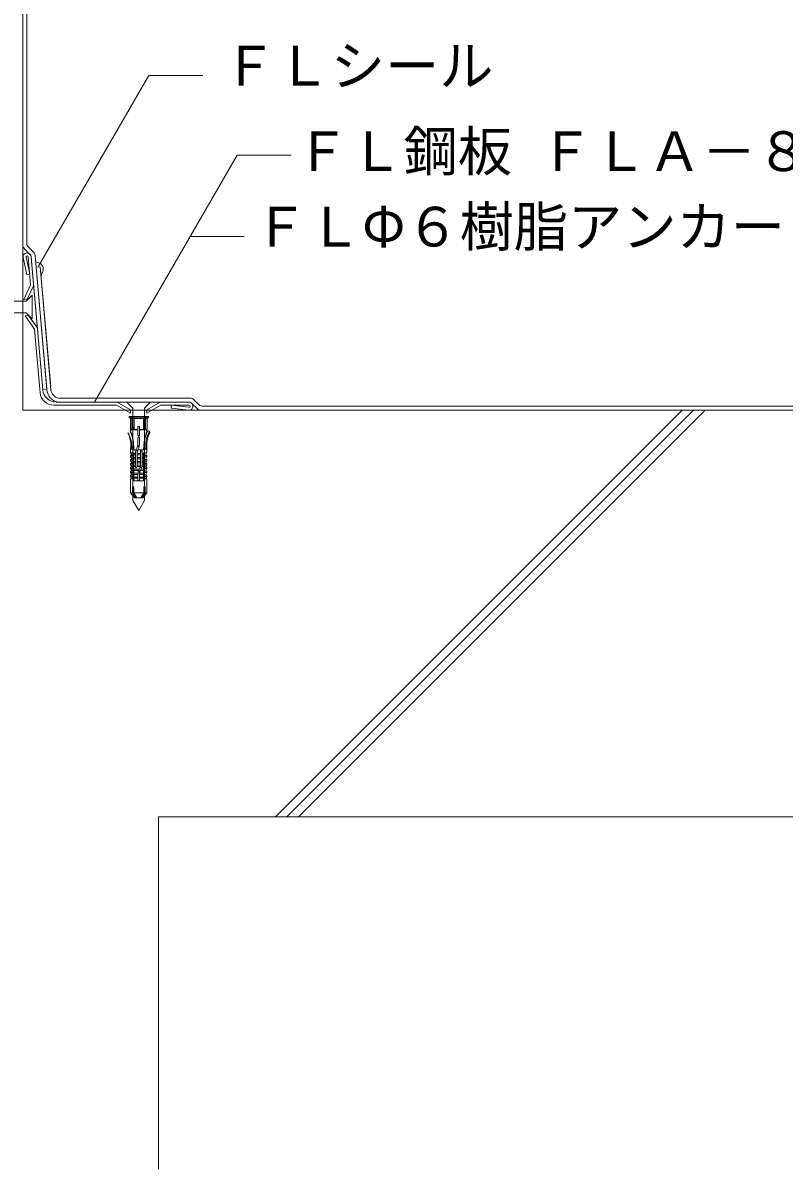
# Model space of a CAD drawing. Units: millimetres, scale not verified. Extents: x -597 to 717, y -504 to 387.
# Drawn here: x -447.4 to -166.7, y -390.9 to 32.1 of the extents above; entities that cross this region are included whole.
import ezdxf
from ezdxf.enums import TextEntityAlignment as Align

# ---------------------------------------------------------------- set-up
doc = ezdxf.new("R2010")
doc.units = ezdxf.units.MM
doc.header["$LTSCALE"] = 5
for name, color, linetype, lineweight in [('0-0', 7, 'Continuous', 9), ('1-0', 7, 'Continuous', 9), ('3-0', 7, 'Continuous', 9), ('5-0', 7, 'Continuous', 9), ('6-0', 7, 'Continuous', 9), ('E-0', 7, 'Continuous', 9)]:
    doc.layers.add(name, color=color, linetype=linetype, lineweight=lineweight)
doc.styles.add('ＭＳ ゴシック', font='')
doc.styles.get('ＭＳ ゴシック').set_extended_font_data('MS Gothic')

msp = doc.modelspace()

# ---------------------------------------------------------------- linework, layer by layer
at = {"layer": '0-0'}
for p, q in [((-354.326, -260.877), (-204.326, -110.877)), ((-350.083, -260.877), (-200.083, -110.877)), ((-345.841, -260.877), (-195.841, -110.877)), ((-397.481, -260.877), (601.399, -260.877)), ((-397.481, -260.877), (-397.481, -390.859))]:
    msp.add_line(p, q, dxfattribs=at)
msp.add_lwpolyline([(-447.481, 189.123), (-447.481, -110.877), (601.399, -110.877)], dxfattribs=at)
at = {"layer": '1-0'}
for p, q in [((-445.981, 117.533), (-445.981, -49.236)), ((-445.396, -50.65), (-443.514, -52.532)), ((-444.96, -53.206), (-446.896, -51.271)), ((-444.382, -54.446), (-440.107, -103.313)), ((-442.936, -53.772), (-438.636, -102.917)), ((-442.936, -53.772), (-438.587, -103.473)), ((-442.56, -58.069), (-441.069, -57.895)), ((-437.194, -102.189), (-441.069, -57.895)), ((-437.094, -103.329), (-441.069, -57.895)), ((-438.613, -103.182), (-440.107, -103.313)), ((-438.613, -103.182), (-440.107, -103.313)), ((-434.521, -107.877), (-386.415, -107.877)), ((-434.371, -106.377), (-385.794, -106.377)), ((-434.355, -107.877), (-386.415, -107.877)), ((-433.777, -106.377), (-385.794, -106.377)), ((-385.001, -108.463), (-383.101, -110.363)), ((-382.48, -108.863), (-384.38, -106.963)), ((-381.141, -109.377), (105.666, -109.377)), ((-381.762, -110.877), (106.068, -110.877))]:
    msp.add_line(p, q, dxfattribs=at)
for centre, radius, start, end in [((-445.481, -49.857), 2, 180, 225), ((-443.981, -49.236), 2, 180, 225), ((-446.375, -54.621), 2, 5, 45), ((-444.928, -53.946), 2, 5, 45), ((-433.614, -102.96), 5, 185.88836, 259.54571), ((-433.614, -102.96), 3.5, 186.06179, 257.49727), ((-386.415, -109.877), 2, 45, 90), ((-385.794, -108.377), 2, 45, 90), ((-381.141, -107.377), 2, 227.9803, 270), ((-381.762, -108.877), 2, 227.9803, 270)]:
    msp.add_arc(centre, radius, start, end, dxfattribs=at)
at = {"layer": '3-0'}
for p, q in [((-441.548, -56.458), (-442.734, -56.07)), ((-440.41, -57.343), (-440.639, -57.071)), ((-440.251, -59.975), (-440.022, -59.196)), ((-440.327, -60.188), (-440.776, -61.249))]:
    msp.add_line(p, q, dxfattribs=at)
for centre, start, end in [((-442.169, -58.359), 40.07684, 71.89624), ((-441.94, -58.631), 343.59192, 40.07684), ((-442.17, -59.41), 337.09651, 343.59192)]:
    msp.add_arc(centre, 2, start, end, dxfattribs=at)
at = {"layer": '5-0'}
for p, q in [((-447.394, -54.444), (-446.03, -60.85)), ((-446.299, -54.302), (-444.955, -60.621)), ((-440.107, -103.313), (-444.405, -54.183)), ((-444.955, -60.621), (-446.03, -60.85)), ((-445.873, -69.87), (-443.482, -64.741)), ((-445.873, -69.87), (-447.139, -69.981)), ((-445.351, -75.847), (-446.616, -75.958)), ((-446.616, -75.958), (-443.174, -80.873)), ((-445.351, -75.847), (-442.104, -80.484)), ((-441.115, -104.413), (-443.174, -80.873)), ((-436.134, -108.977), (-412.921, -108.977)), ((-435.126, -107.877), (-386.225, -107.877)), ((-407.725, -111.977), (-412.921, -108.977)), ((-407.725, -110.707), (-412.627, -107.877)), ((-401.725, -110.707), (-396.824, -107.877)), ((-401.725, -111.977), (-396.529, -108.977)), ((-396.529, -108.977), (-386.225, -108.977)), ((-392.591, -108.985), (-392.725, -110.077)), ((-386.224, -109.769), (-392.591, -108.985)), ((-407.725, -110.707), (-407.725, -111.977)), ((-401.725, -110.707), (-401.725, -111.977)), ((-386.225, -110.877), (-392.725, -110.077))]:
    msp.add_line(p, q, dxfattribs=at)
msp.add_lwpolyline([(-447.139, -69.981), (-444.603, -64.543), (-445.501, -54.279)], dxfattribs=at)
for centre, radius, start, end in [((-445.9, -54.313), 1.5, 5, 185), ((-445.9, -54.313), 0.4, 5, 185), ((-436.134, -103.977), 5, 185, 270), ((-435.126, -102.877), 5, 185, 270), ((-386.225, -109.377), 1.5, 270, 90), ((-386.225, -109.377), 0.4, 270, 90)]:
    msp.add_arc(centre, radius, start, end, dxfattribs=at)
at = {"layer": '6-0'}
for p, q in [((-446.209, -70.537), (-480.238, -70.537)), ((-446.209, -70.537), (-444.005, -68.333)), ((-444.005, -77.091), (-444.005, -68.333)), ((-446.209, -74.887), (-480.238, -74.887)), ((-446.209, -74.887), (-444.005, -77.091)), ((-410.725, -107.877), (-398.725, -107.877)), ((-406.9, -110.08), (-409.104, -107.877)), ((-406.9, -110.08), (-406.9, -144.11)), ((-402.55, -110.081), (-402.55, -144.11)), ((-405.031, -117.007), (-405.031, -120.007)), ((-407.021, -125.227), (-407.725, -125.227)), ((-402.429, -125.227), (-401.725, -125.227)), ((-404.725, -147.877), (-406.9, -144.11)), ((-404.725, -147.877), (-402.55, -144.11))]:
    msp.add_line(p, q, dxfattribs=at)
at = {"layer": '6-0', "lineweight": 18}
for p, q in [((-408.307, -113.167), (-408.307, -113.347)), ((-408.307, -113.167), (-404.725, -113.167)), ((-404.725, -113.347), (-408.307, -113.347)), ((-408.307, -113.347), (-407.786, -113.857)), ((-407.786, -113.857), (-407.786, -117.727)), ((-407.258, -113.857), (-407.786, -113.857)), ((-407.258, -113.347), (-407.258, -117.667)), ((-407.258, -113.347), (-406.445, -113.857)), ((-406.445, -113.857), (-406.445, -117.667)), ((-403.005, -113.857), (-406.445, -113.857)), ((-404.725, -113.167), (-401.143, -113.167)), ((-402.193, -113.347), (-403.005, -113.857)), ((-403.005, -113.857), (-403.005, -117.667)), ((-402.193, -113.347), (-402.193, -117.667)), ((-401.664, -113.857), (-402.193, -113.857)), ((-401.664, -113.857), (-401.664, -117.727)), ((-401.143, -113.167), (-401.143, -113.347)), ((-407.725, -118.327), (-407.725, -118.522)), ((-407.633, -117.987), (-407.633, -118.113)), ((-405.031, -117.987), (-407.633, -117.987)), ((-407.633, -118.113), (-405.031, -118.113)), ((-404.419, -117.007), (-404.419, -120.007)), ((-401.817, -117.987), (-404.419, -117.987)), ((-404.419, -118.113), (-401.817, -118.113)), ((-401.817, -117.987), (-401.817, -118.113)), ((-401.725, -118.327), (-401.725, -118.522)), ((-405.031, -123.12), (-405.031, -121.027)), ((-404.419, -123.12), (-404.419, -121.027)), ((-407.725, -125.227), (-407.725, -126.607)), ((-407.725, -126.607), (-407.319, -127.297)), ((-407.725, -126.607), (-406.531, -126.607)), ((-406.614, -125.407), (-405.705, -125.407)), ((-406.531, -126.607), (-406.531, -136.927)), ((-406.531, -126.847), (-405.95, -126.847)), ((-405.95, -131.767), (-405.95, -126.83)), ((-405.337, -125.887), (-405.337, -126.83)), ((-405.337, -131.767), (-405.337, -126.83)), ((-405.337, -126.847), (-404.113, -126.847)), ((-405.051, -125.407), (-402.836, -125.407)), ((-404.113, -125.887), (-404.113, -130.824)), ((-403.501, -130.824), (-403.501, -125.887)), ((-403.501, -125.887), (-403.501, -130.824)), ((-403.501, -126.847), (-402.919, -126.847)), ((-402.919, -126.607), (-402.919, -136.927)), ((-401.725, -126.607), (-402.919, -126.607)), ((-401.725, -126.607), (-402.132, -127.297)), ((-401.725, -125.227), (-401.725, -126.607)), ((-407.725, -127.567), (-407.725, -128.047)), ((-407.725, -127.567), (-406.531, -127.567)), ((-407.725, -128.047), (-407.319, -128.737)), ((-407.725, -128.047), (-406.531, -128.047)), ((-407.725, -129.007), (-406.531, -129.007)), ((-407.725, -129.487), (-407.319, -130.177)), ((-407.725, -130.447), (-406.531, -130.447)), ((-407.725, -130.927), (-407.319, -131.617)), ((-406.531, -127.327), (-405.95, -127.327)), ((-406.531, -128.287), (-405.95, -128.287)), ((-406.531, -128.767), (-405.95, -128.767)), ((-406.531, -129.727), (-405.95, -129.727)), ((-406.531, -130.207), (-405.95, -130.207)), ((-405.337, -127.327), (-404.113, -127.327)), ((-405.337, -128.287), (-404.113, -128.287)), ((-405.337, -128.767), (-404.113, -128.767)), ((-405.337, -129.727), (-404.113, -129.727)), ((-405.337, -130.207), (-404.113, -130.207)), ((-404.113, -131.767), (-404.113, -130.824)), ((-403.501, -127.327), (-402.919, -127.327)), ((-403.501, -128.287), (-402.919, -128.287)), ((-403.501, -128.767), (-402.919, -128.767)), ((-403.501, -129.727), (-402.919, -129.727)), ((-403.501, -130.207), (-402.919, -130.207)), ((-401.725, -127.567), (-402.919, -127.567)), ((-401.725, -128.047), (-402.919, -128.047)), ((-401.725, -129.007), (-402.919, -129.007)), ((-401.725, -129.487), (-402.919, -129.487)), ((-401.725, -130.447), (-402.919, -130.447)), ((-401.725, -130.927), (-402.919, -130.927)), ((-401.725, -128.047), (-402.132, -128.737)), ((-401.725, -129.487), (-402.132, -130.177)), ((-401.725, -130.927), (-402.132, -131.617)), ((-401.725, -127.567), (-401.725, -128.047)), ((-401.725, -129.007), (-401.725, -129.487)), ((-401.725, -130.447), (-401.725, -130.927)), ((-407.725, -131.887), (-406.531, -131.887)), ((-407.725, -132.367), (-407.319, -133.057)), ((-407.725, -133.327), (-406.531, -133.327)), ((-407.725, -133.807), (-407.319, -134.497)), ((-407.725, -134.767), (-406.531, -134.767)), ((-407.725, -135.247), (-407.319, -135.937)), ((-406.531, -131.167), (-405.95, -131.167)), ((-406.531, -131.647), (-405.95, -131.647)), ((-406.531, -132.607), (-404.573, -132.607)), ((-406.531, -133.087), (-404.778, -133.087)), ((-406.531, -134.047), (-405.003, -134.047)), ((-406.531, -134.527), (-405.031, -134.527)), ((-405.337, -131.167), (-404.129, -131.167)), ((-405.337, -131.647), (-404.206, -131.647)), ((-405.031, -134.534), (-405.031, -136.627)), ((-404.419, -134.527), (-402.919, -134.527)), ((-404.419, -134.534), (-404.419, -136.627)), ((-404.387, -134.047), (-402.919, -134.047)), ((-404.122, -133.087), (-402.919, -133.087)), ((-403.891, -132.607), (-402.919, -132.607)), ((-403.581, -131.647), (-402.919, -131.647)), ((-403.514, -131.167), (-402.919, -131.167)), ((-401.725, -131.887), (-402.919, -131.887)), ((-401.725, -132.367), (-402.919, -132.367)), ((-401.725, -133.327), (-402.919, -133.327)), ((-401.725, -133.807), (-402.919, -133.807)), ((-401.725, -134.767), (-402.919, -134.767)), ((-401.725, -135.247), (-402.919, -135.247)), ((-401.725, -132.367), (-402.132, -133.057)), ((-401.725, -133.807), (-402.132, -134.497)), ((-401.725, -135.247), (-402.132, -135.937)), ((-401.725, -131.887), (-401.725, -132.367)), ((-401.725, -133.327), (-401.725, -133.807)), ((-401.725, -134.767), (-401.725, -135.247)), ((-407.725, -136.207), (-406.531, -136.207)), ((-407.725, -136.207), (-407.725, -141.367)), ((-407.09, -139.327), (-407.09, -141.367)), ((-406.571, -139.327), (-406.571, -141.367)), ((-406.531, -135.487), (-405.031, -135.487)), ((-406.531, -135.967), (-405.031, -135.967)), ((-406.531, -136.927), (-402.919, -136.927)), ((-404.419, -135.487), (-402.919, -135.487)), ((-404.419, -135.967), (-402.919, -135.967)), ((-401.725, -136.207), (-402.919, -136.207)), ((-402.88, -139.327), (-402.88, -141.367)), ((-402.36, -139.327), (-402.36, -141.367)), ((-401.725, -136.207), (-401.725, -141.367)), ((-407.725, -141.367), (-407.09, -141.367)), ((-407.725, -141.367), (-406.184, -143.167)), ((-407.09, -141.367), (-405.983, -143.167)), ((-406.571, -141.367), (-402.88, -141.367)), ((-406.571, -141.367), (-405.464, -143.167)), ((-404.725, -143.167), (-406.184, -143.167)), ((-404.725, -143.167), (-403.266, -143.167)), ((-402.88, -141.367), (-403.987, -143.167)), ((-402.36, -141.367), (-403.467, -143.167)), ((-401.725, -141.367), (-403.266, -143.167)), ((-402.36, -141.367), (-401.725, -141.367))]:
    msp.add_line(p, q, dxfattribs=at)
at = {"layer": '6-0'}
msp.add_lwpolyline([(-402.55, -110.081), (-400.346, -107.877), (-409.104, -107.877)], dxfattribs=at)
at = {"layer": '6-0', "lineweight": 18}
for points in [[(-404.725, -113.347), (-401.143, -113.347), (-401.664, -113.857)], [(-407.258, -116.266), (-406.445, -117.667), (-407.258, -117.667)], [(-402.193, -116.266), (-403.005, -117.667), (-402.193, -117.667)], [(-407.725, -129.007), (-407.725, -129.487), (-406.531, -129.487)], [(-407.725, -130.447), (-407.725, -130.927), (-406.531, -130.927)], [(-407.725, -131.887), (-407.725, -132.367), (-406.531, -132.367)], [(-407.725, -133.327), (-407.725, -133.807), (-406.531, -133.807)], [(-407.725, -134.767), (-407.725, -135.247), (-406.531, -135.247)], [(-406.571, -139.327), (-406.618, -139.119), (-406.83, -138.967), (-407.043, -139.119), (-407.09, -139.327)], [(-402.36, -139.327), (-402.408, -139.119), (-402.62, -138.967), (-402.832, -139.119), (-402.88, -139.327)]]:
    msp.add_lwpolyline(points, dxfattribs=at)
for centre, major_axis, start_param, end_param in [((-407.48, -117.727), (-0.306, 0), 6.2831853, 7.3303829), ((-407.419, -118.327), (-0.306, 0), 5.4877865, 6.2831853), ((-404.725, -117.007), (-0.306, 0), 3.1415927, 6.2831853), ((-401.97, -117.727), (-0.306, 0), 2.0943951, 3.1415927), ((-402.031, -118.327), (-0.306, 0), 3.1415927, 3.9369915), ((-418.967, -123.863), (-11.036, 2.548), 3.2499125, 3.8139058), ((-417.715, -124.26), (-10.141, 2.341), 3.2780964, 3.9003716), ((-418.967, -123.863), (-11.991, 2.768), 3.2791494, 3.8139058), ((-426.735, -125.227), (-20.204, 0), 3.1415927, 3.4870842), ((-404.725, -120.007), (-0.306, 0), 6.2831853, 9.424778), ((-404.725, -121.027), (-0.306, 0), 3.1415927, 6.2831853), ((-390.484, -123.863), (-11.991, -2.768), 5.6108724, 6.1456286), ((-382.715, -125.227), (-20.204, 0), 5.9376937, 6.2831853), ((-390.484, -123.863), (-11.396, -2.631), 5.5704903, 6.1709635), ((-390.484, -123.863), (-11.036, -2.548), 5.6108724, 6.1748655), ((-401.114, -118.916), (-0.477, -0.11), 2.4692753, 5.6108777), ((-406.776, -125.227), (-0.245, 0), 4.4691437, 9.424778), ((-401.511, -126.83), (-4.439, 0), 5.8073031, 6.2831853), ((-405.643, -125.887), (-0.306, 0), 3.1415927, 5.1486912), ((-408.858, -123.12), (-3.827, 0), 2.6657104, 3.1415927), ((-401.511, -126.83), (-3.827, 0), 5.8072797, 6.2831853), ((-400.592, -123.12), (-4.439, 0), 6.2831853, 6.6567442), ((-408.858, -123.12), (-4.439, 0), 2.6657305, 3.1415927), ((-403.807, -125.887), (-0.306, 0), 3.1415927, 6.2831853), ((-407.939, -126.83), (-4.439, 0), 3.1415927, 3.4247479), ((-402.674, -125.227), (-0.245, 0), 6.2831853, 11.2388195), ((-407.478, -127.387), (-0.184, 0), 1.5707963, 3.6651914), ((-407.478, -128.827), (-0.184, 0), 1.5707963, 3.6651914), ((-407.478, -130.267), (-0.184, 0), 1.5707963, 3.6651914), ((-401.511, -130.824), (-4.439, 0), 6.2831853, 6.5663389), ((-407.939, -130.824), (-3.827, 0), 2.6656871, 3.1415927), ((-407.939, -130.824), (-4.439, 0), 2.6657104, 3.1415927), ((-401.973, -127.387), (-0.184, 0), 5.7595865, 7.8539816), ((-401.973, -128.827), (-0.184, 0), 5.7595865, 7.8539816), ((-401.973, -130.267), (-0.184, 0), 5.7595865, 7.8539816), ((-407.478, -131.707), (-0.184, 0), 1.5707963, 3.6651914), ((-407.478, -133.147), (-0.184, 0), 1.5707963, 3.6651914), ((-407.478, -134.587), (-0.184, 0), 1.5707963, 3.6651914), ((-405.643, -131.767), (-0.306, 0), 6.2831853, 9.424778), ((-400.592, -134.534), (-4.439, 0), 5.8073232, 6.2831853), ((-408.858, -134.534), (-4.439, 0), 3.1415927, 3.5151516), ((-400.592, -134.534), (-3.827, 0), 5.8073031, 6.2831853), ((-403.807, -131.767), (-0.306, 0), 6.2831853, 8.2902914), ((-401.973, -131.707), (-0.184, 0), 5.7595865, 7.8539816), ((-401.973, -133.147), (-0.184, 0), 5.7595865, 7.8539816), ((-401.973, -134.587), (-0.184, 0), 5.7595865, 7.8539816), ((-407.478, -136.027), (-0.184, 0), 1.5707963, 3.6651914), ((-404.725, -136.627), (-0.306, 0), 6.2831853, 9.424778), ((-401.973, -136.027), (-0.184, 0), 5.7595865, 7.8539816)]:
    msp.add_ellipse(centre, major_axis=major_axis, ratio=0.98, start_param=start_param, end_param=end_param, dxfattribs=at)
at = {"layer": 'E-0'}
for p, q in [((-441.69, -57.708), (-401.035, 12.709)), ((-401.035, 12.709), (-381.035, 12.709)), ((-385.799, -46.745), (-365.799, -46.745))]:
    msp.add_line(p, q, dxfattribs=at)
msp.add_lwpolyline([(-421.092, -107.875), (-368.478, -16.745), (-348.478, -16.745)], dxfattribs=at)

# ---------------------------------------------------------------- texts
at = {"layer": 'E-0', "style": 'ＭＳ ゴシック'}
for s, p in [('ＦＬシール', (-373.892, 4.547)), ('ＦＬ鋼板 ＦＬＡ－８ＲＮ', (-347.028, -26.995)), ('ＦＬΦ６樹脂アンカー', (-362.379, -54.833))]:
    msp.add_text(s, height=14.66, dxfattribs=at).set_placement(p, align=Align.BOTTOM_LEFT)

doc.saveas('drawing.dxf')
